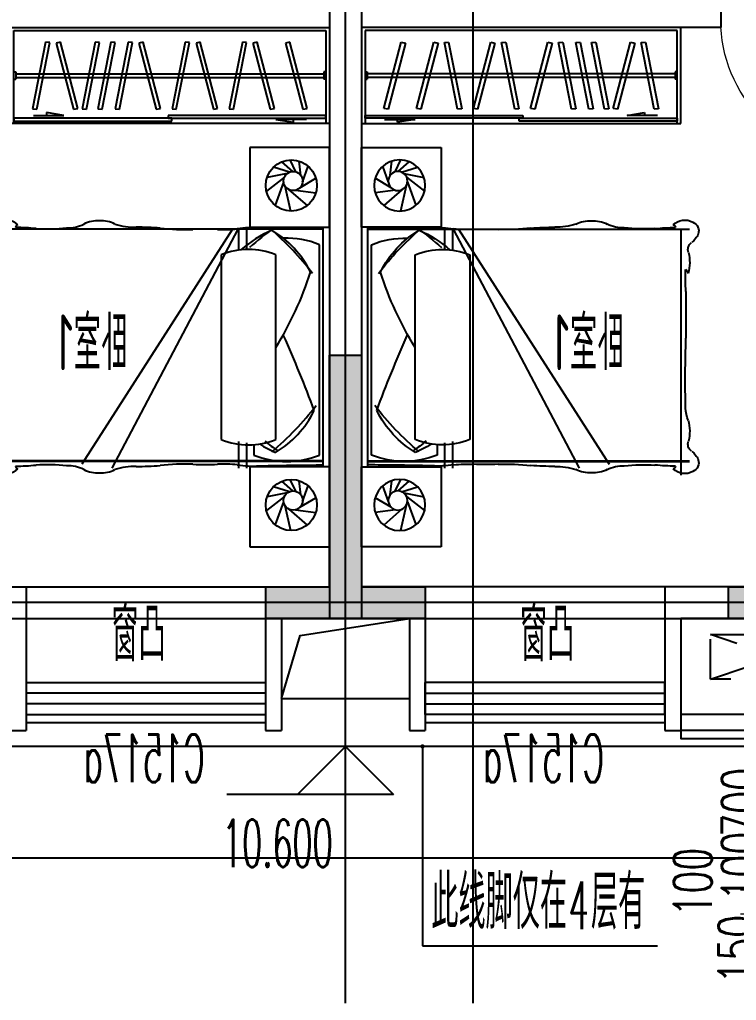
# Model space of a CAD drawing. Extents: x -129588 to 17450, y 1144 to 109436.
# Drawn here: x -18955 to -14465, y 72708 to 78848 of the extents above; entities that cross this region are included whole.
import ezdxf

# ---------------------------------------------------------------- set-up
doc = ezdxf.new("R2010")
doc.units = 0
doc.header["$LTSCALE"] = 1000
doc.header["$MEASUREMENT"] = 0
doc.linetypes.add('DASH', pattern=[0.35, 0.25, -0.1])
doc.layers.add('A-area(算全面积)', color=21, linetype='Continuous', plot=False)
doc.layers.add('A-FUR', color=8, linetype='Continuous', plot=False)
for name, color, linetype in [('A-外装饰线脚', 7, 'Continuous'), ('A-看线', 105, 'Continuous'), ('A-空调室外机', 5, 'DASH'), ('A-线脚看线', 9, 'Continuous'), ('DIM_ELEV', 3, 'Continuous'), ('DIM_LEAD', 3, 'Continuous'), ('DOTE', 16, 'Continuous'), ('PUB_HATCH', 8, 'Continuous'), ('PUB_TEXT', 7, 'Continuous'), ('WALL', 2, 'Continuous'), ('WINDOW', 4, 'Continuous'), ('WINDOW_TEXT', 7, 'Continuous'), ('剪力墙', 6, 'Continuous'), ('栏杆', 142, 'Continuous')]:
    doc.layers.add(name, color=color, linetype=linetype)
doc.layers.add('A-第四道尺寸线(线脚尺寸)', color=105, linetype='Continuous', lineweight=5)
doc.styles.add('_TCH_DIM', font='SIMPLEX.shx', dxfattribs={"width": 0.7, "bigfont": 'GBCBIG.shx'})
doc.styles.add('_TCH_DIM_T3', font='SIMPLEX.shx', dxfattribs={"width": 0.705882, "bigfont": 'GBCBIG.shx'})
doc.styles.add('_TCH_WINDOW', font='SIMPLEX.shx', dxfattribs={"width": 0.7, "height": 3.5, "bigfont": 'GBCBIG.shx'})
doc.styles.get("Standard").update_dxf_attribs({"font": 'gbenor.shx', "width": 0.7, "bigfont": 'gbcbig.shx'})
doc.dimstyles.new('_TCH_ARCH&&80', dxfattribs={"dimtxt": 238, "dimasz": 80, "dimexe": 200, "dimexo": 240, "dimgap": 80, "dimtad": 1, "dimdec": 0, "dimzin": 0, "dimdsep": 46, "dimtxsty": '_TCH_DIM_T3', "dimblk": 'ARCHTICK', "dimcen": 0.09, "dimclrt": 7, "dimazin": 2, "dimtfac": 1, "dimtdec": 0, "dimtix": 1, "dimtmove": 2, "dimatfit": 3, "dimfxl": 0, "dimtolj": 1, "dimtzin": 0, "dimarcsym": 0})

# ---------------------------------------------------------------- blocks, each defined once
blk = doc.blocks.new('zhouxianssceng0329')
at = {"layer": 'DOTE'}
for p, q in [((-16913.7, 132089.9), (-16913.7, 143398.2)), ((-16113.7, 132089.9), (-16113.7, 143398.2)), ((5501.3, 134598.2), (-44988.6, 134598.2)), ((5501.3, 132998.2), (-44988.6, 132998.2))]:
    blk.add_line(p, q, dxfattribs=at)
blk = doc.blocks.new('jgjlq030328')
at = {"layer": 'PUB_HATCH'}
for points in [[(-263735, 8011.9), (-263735, 8211.9), (-263335, 8211.9), (-263335, 9661.9), (-263135, 9661.9), (-263135, 8211.9), (-262735, 8211.9), (-262735, 8011.9)], [(-259935, 8211.9), (-259935, 9661.9), (-259735, 9661.9), (-259735, 8011.9), (-260835, 8011.9), (-260835, 8211.9)]]:
    blk.add_hatch(color=256, dxfattribs=at).paths.add_polyline_path(points)
at = {"layer": '剪力墙'}
blk.add_lwpolyline([(-263735, 8011.9), (-263735, 8211.9), (-263335, 8211.9), (-263335, 9661.9), (-263135, 9661.9), (-263135, 8211.9), (-262735, 8211.9), (-262735, 8011.9), (-263735, 8011.9), (-263135, 8011.9)], dxfattribs=at)
blk.add_lwpolyline([(-259935, 8211.9), (-259935, 9661.9), (-259735, 9661.9), (-259735, 8011.9), (-260835, 8011.9), (-260835, 8211.9)], close=True, dxfattribs=at)
blk = doc.blocks.new('ktswaj')
at = {"linetype": 'DASH'}
blk.add_lwpolyline([(15990.1, 179082.6), (15990.1, 178253.3), (16268.4, 178253.3), (16268.4, 179082.6)], close=True, dxfattribs=at)
for points in [[(15990.1, 179082.6), (16268.4, 178253.3)], [(15990.1, 178253.3), (16268.4, 179082.6)]]:
    blk.add_lwpolyline(points, dxfattribs=at)
blk = doc.blocks.new('u5g')
at = {"color": 8, "linetype": 'DASH', "ltscale": 20}
for p, q in [((10502.8, 151826.4), (10512.8, 151826.4)), ((10512.8, 151826.4), (10512.8, 151776.4)), ((12177.7, 151813.9), (10512.8, 151813.9)), ((12177.7, 151788.9), (10512.8, 151788.9)), ((12187.8, 151826.4), (12177.7, 151826.4)), ((12177.7, 151826.4), (12177.7, 151776.4)), ((10502.8, 151776.4), (10512.8, 151776.4)), ((12187.8, 151776.4), (12177.7, 151776.4))]:
    blk.add_line(p, q, dxfattribs=at)
at = {"color": 8, "ltscale": 20}
for p, q in [((11917.6, 151531.4), (12012.7, 151550.3)), ((12082.8, 151531.4), (11917.6, 151531.4)), ((12012.7, 151550.3), (12012.7, 151531.4)), ((10607.7, 151503.4), (10772.9, 151503.4)), ((10772.9, 151503.4), (10677.8, 151484.5)), ((10677.8, 151484.5), (10677.8, 151503.4))]:
    blk.add_line(p, q, dxfattribs=at)
at = {"linetype": 'DASH', "ltscale": 20}
for points in [[(12207.8, 152126.4), (10482.8, 152126.4), (10482.8, 151476.4), (12207.8, 151476.4)], [(10502.8, 151531.4), (11355.3, 151531.4), (11355.3, 151511.4), (10502.8, 151511.4)], [(11335.3, 151511.4), (12187.8, 151511.4), (12187.8, 151491.4), (11335.3, 151491.4)]]:
    blk.add_lwpolyline(points, close=True, dxfattribs=at)
blk.add_lwpolyline([(12187.8, 151476.4), (12187.8, 152106.4), (10502.8, 152106.4), (10502.8, 151476.4)], dxfattribs=at)
at = {"color": 8, "linetype": 'DASH', "ltscale": 20}
for points in [[(10603.3, 151578.7), (10696.8, 152026.6), (10719.8, 152021.8), (10626.3, 151573.9)], [(10780.1, 151578.7), (10873.6, 152026.6), (10896.6, 152021.8), (10803.1, 151573.9)], [(11001.3, 151572.3), (10930.5, 152024.3), (10953.7, 152028), (11024.5, 151576)], [(11087.5, 151578.7), (11181, 152026.6), (11204, 152021.8), (11110.4, 151573.9)], [(11310.5, 151572.3), (11239.7, 152024.3), (11262.9, 152028), (11333.7, 151576)], [(11396.6, 151578.7), (11490.1, 152026.6), (11513.1, 152021.8), (11419.6, 151573.9)], [(11617.8, 151572.3), (11547, 152024.3), (11570.2, 152028), (11641, 151576)], [(11711, 151572.3), (11640.2, 152024.3), (11663.4, 152028), (11734.2, 151576)], [(11796.6, 151572.3), (11725.8, 152024.3), (11749, 152028), (11819.8, 151576)], [(11842.7, 151578.7), (11936.3, 152026.6), (11959.3, 152021.8), (11865.7, 151573.9)], [(12064, 151572.3), (11993.2, 152024.3), (12016.4, 152028), (12087.2, 151576)]]:
    blk.add_lwpolyline(points, close=True, dxfattribs=at)
blk = doc.blocks.new('床-次')
for p, q in [((0, 1250), (-500, 1250)), ((-500, 1250), (-500, 750)), ((0, 750), (0, 1250)), ((-211.2, 1097.1), (-246.7, 1171.4)), ((-251.5, 1094.8), (-351.2, 1125.9)), ((-230.3, 1099.5), (-298, 1160.7)), ((-179.1, 1074.2), (-189.7, 1163.7)), ((-168.5, 1032.8), (-133.7, 1131.8)), ((-281.6, 1064.1), (-395.4, 976.5)), ((-264.8, 1087), (-391.3, 1061.6)), ((-185.3, 997.5), (-85.7, 1056.5)), ((-287.6, 1032.1), (-341.4, 888.3)), ((-279.8, 1009.2), (-244.4, 851.5)), ((-253.8, 985.3), (-140.1, 886)), ((-212.8, 981.5), (-86.3, 964.7)), ((-40, 738.5), (-2054.4, 738.5)), ((-40, 738.5), (-2054.4, 738.5)), ((-1999.7, 738.5), (-1999.7, -801.2)), ((-608.2, 738.5), (-1552.4, -732.5)), ((-575.1, 738.5), (-1363.6, -758.2)), ((-570.6, 738.5), (-570.6, 606)), ((-519.8, 738.5), (-519.8, 615.5)), ((-500, 750), (0, 750)), ((-40, -750), (-40, 750)), ((-40, 750), (0, 750)), ((0, 750), (0, -750)), ((-63, -675.7), (-63, 640.9)), ((-678.3, 577.3), (-678.3, -578.2)), ((-336.3, -578.2), (-336.3, 577.3)), ((-570.6, -590.9), (-570.6, -758.2)), ((-519.8, -600.4), (-519.8, -758.2)), ((-473.4, -610.8), (-473.4, -675.7)), ((-40, -711.5), (-2054.4, -711.5)), ((-40, -715.5), (-2054.4, -715.5)), ((0, -750), (-500, -750)), ((-500, -750), (-500, -1250)), ((0, -750), (-40, -750)), ((0, -1250), (0, -750)), ((-230.3, -900.5), (-298, -839.3)), ((-211.2, -902.9), (-246.7, -828.6)), ((-179.1, -925.8), (-189.7, -836.3)), ((-264.8, -913), (-391.3, -938.4)), ((-251.5, -905.2), (-351.2, -874.1)), ((-168.5, -967.2), (-133.7, -868.2)), ((-281.6, -935.9), (-395.4, -1023.5)), ((-287.6, -967.9), (-341.4, -1111.7)), ((-185.3, -1002.5), (-85.7, -943.5)), ((-279.8, -990.8), (-244.4, -1148.5)), ((-253.8, -1014.7), (-140.1, -1114)), ((-212.8, -1018.5), (-86.3, -1035.3)), ((-500, -1250), (0, -1250))]:
    blk.add_line(p, q)
for centre, radius in [((-239.3, 1011.5), 160), ((-228.1, 1039.5), 60), ((-239.3, -988.5), 160), ((-228.1, -960.5), 60)]:
    blk.add_circle(centre, radius)
for centre, radius, start, end in [((-2050.6, 726), 61.8, 114.65516, 197.05817), ((-2025.4, 689.2), 106, 45.78413, 118.72126), ((-1950.6, 749.2), 16, 93.39574, 183.44183), ((-1965.7, -466.9), 1215.2, 83.96781, 90.04075), ((-1770.2, 1899.8), 1160.2, 266.64954, 276.11997), ((-1636.1, 955.2), 209.3, 267.15615, 297.45765), ((-1447.1, 581), 209.9, 87.96316, 116.12762), ((-1430.8, 599), 192, 63.04698, 92.64916), ((-1225.8, 1105.3), 355.3, 250.60635, 272.32801), ((-1221.3, -1525.3), 2275.6, 85.96877, 89.74947), ((-909.2, 2045.3), 1309.4, 263.33019, 272.35813), ((-778.2, -773.7), 1512.6, 87.0776, 92.9224), ((-655.9, 1541.2), 805.5, 266.782, 275.59148), ((-480.7, 163.8), 583.8, 86.03666, 99.53314), ((532.5, -530), 1548.8, 124.57489, 131.88808), ((-774.9, -20652.4), 21401.2, 88.49238, 89.10433), ((-1546.8, -636.7), 1810.6, 37.31306, 49.42063), ((-160, -2198.1), 2939.9, 87.66163, 91.01156), ((-1983, 763.6), 138.4, 203.70607, 231.95597), ((-58.4, 47), 749.3, 113.83469, 131.46224), ((-689.8, 185.7), 637.9, 26.40883, 59.00025), ((-268.2, 142.5), 539, 67.62117, 92.10241), ((-2098.3, 610.2), 53.6, 340.23108, 55.86441), ((-1819.9, 531), 236, 164.99871, 197.18078), ((-507.3, 161.9), 449.1, 67.62117, 112.37883), ((-2002.9, 452.2), 43.4, 129.07345, 167.94605), ((-2962.5, 430.3), 933.9, 354.95264, 3.41649), ((-2185.6, 1136.9), 2172.2, 328.3558, 342.10444), ((5743.4, 272.5), 7776, 179.44258, 181.07566), ((-1219.9, 79.3), 812.7, 176.67233, 181.72422), ((-7673.2, -3224.4), 8087.9, 20.45865, 24.04845), ((-9950.5, -199.5), 7922.3, 358.6733, 1.8401), ((-1523.8, 732.7), 1810.6, 309.96455, 322.68694), ((-2329.2, -362.3), 299.6, 341.30518, 356.04213), ((-666.8, -113.7), 637.9, 300.99975, 333.59117), ((-1819.9, -528), 236, 162.81922, 195.00129), ((-2098.3, -607.2), 53.6, 304.13559, 19.76892), ((-507.3, -162.9), 449.1, 247.62117, 292.37883), ((-35.4, 25), 749.3, 237.46377, 246.16531), ((555.5, 626), 1548.8, 231.63721, 235.42511), ((-1983, -760.6), 138.4, 128.04403, 156.29393), ((-2050.6, -723), 61.8, 162.94183, 245.34484), ((-1770.2, -1896.8), 1160.2, 83.88003, 93.35046), ((-909.2, -2042.3), 1309.4, 87.64187, 96.66981), ((-778.2, 776.7), 1512.6, 267.0776, 272.9224), ((-655.9, -1538.2), 805.5, 84.40852, 93.218), ((-480.7, -160.8), 583.8, 260.46686, 273.96334), ((-268.2, -177.3), 539, 247.62117, 292.37883), ((-160, 2201.1), 2939.9, 268.98844, 272.33837), ((-2025.4, -686.2), 106, 241.27874, 314.21587), ((-1950.6, -746.2), 16, 176.55817, 266.60426), ((-1965.7, 469.9), 1215.2, 269.95925, 276.03219), ((-1636.1, -952.2), 209.3, 62.54235, 92.84385), ((-1447.1, -578), 209.9, 243.87238, 272.03684), ((-1430.8, -596), 192, 267.35084, 296.95302), ((-1225.8, -1102.3), 355.3, 87.67199, 109.39365), ((-1221.3, 1528.3), 2275.6, 270.25053, 274.03123), ((-774.9, 20655.4), 21401.2, 270.89567, 271.50762)]:
    blk.add_arc(centre, radius, start, end)
at = {"text_generation_flag": 4, "width": 0.8, "flags": 9}
for tag, p in [('XSIZE', (-239.3, 1011.5)), ('YSIZE', (-239.3, 1011.5)), ('XSIZE', (-239.3, -988.5)), ('YSIZE', (-239.3, -988.5))]:
    blk.add_attdef(tag, p, '', height=0.5, rotation=180, dxfattribs=at)
blk = doc.blocks.new('$TCHSYS$WIN2D')
for p, q in [((-0.5, 0.5), (0.5, 0.5)), ((-0.5, 0.5), (-0.5, -0.5)), ((0.5, 0.5), (0.5, -0.5)), ((0.5, 0.1667), (-0.5, 0.1667)), ((0.5, -0.1667), (-0.5, -0.1667)), ((-0.5, -0.5), (0.5, -0.5))]:
    blk.add_line(p, q)
blk = doc.blocks.new('$DorLib2D$00000001')
for p, q in [((0.45, 0.975), (0.5, 0.975)), ((0.45, 0), (0.45, 0.975)), ((0.5, 0), (0.5, 0.975)), ((0.5, 0), (0.45, 0))]:
    blk.add_line(p, q)
at = {"lineweight": 13}
blk.add_arc((0.475, 0), 0.975, 91.46928, 180, dxfattribs=at)
blk = doc.blocks.new('a3huxing0323')
at = {"layer": 'A-看线'}
blk.add_lwpolyline([(9907.6, 160734.8), (11407.6, 160734.8)], dxfattribs=at)
at = {"layer": 'WALL'}
for p, q in [((9557.6, 164334.8), (9557.6, 164234.8)), ((12007.6, 164334.8), (12007.6, 160534.8)), ((9557.6, 164234.8), (9607.6, 164234.8)), ((9607.6, 164234.8), (11807.6, 164234.8)), ((11807.6, 164234.8), (11807.6, 160734.8)), ((8607.6, 160734.8), (9907.6, 160734.8)), ((9907.6, 160734.8), (9907.6, 160134.8)), ((11407.6, 160734.8), (11807.6, 160734.8)), ((11407.6, 160734.8), (11407.6, 160134.8)), ((8607.6, 160534.8), (9807.6, 160534.8)), ((9807.6, 160534.8), (9807.6, 160034.8)), ((11507.6, 160534.8), (12007.6, 160534.8)), ((11507.6, 160534.8), (11507.6, 160034.8)), ((9907.6, 159934.8), (9907.6, 160134.8)), ((11407.6, 159934.8), (11407.6, 160134.8)), ((9807.6, 160034.8), (9807.6, 159834.8)), ((11507.6, 160034.8), (11507.6, 159834.8)), ((9907.6, 159934.8), (9907.6, 159834.8)), ((11407.6, 159934.8), (11407.6, 159834.8)), ((9907.6, 159834.8), (9807.6, 159834.8)), ((11507.6, 159834.8), (11407.6, 159834.8))]:
    blk.add_line(p, q, dxfattribs=at)
at = {"layer": '栏杆'}
for points in [[(8607.6, 159934.8), (9807.6, 159934.8)], [(8607.6, 159834.8), (9807.6, 159834.8)]]:
    blk.add_lwpolyline(points, dxfattribs=at)
at = {"layer": 'A-FUR', "extrusion": (0, 0, -1), "xscale": 1.159400000004098, "yscale": 0.9230999999854248, "zscale": -1}
blk.add_blockref('u5g', (-23961.3, 23806.9), dxfattribs=at)
at = {"layer": 'A-FUR', "extrusion": (-1.25171e-07, -4.56361e-07, 1)}
blk.add_blockref('床-次', (11807.6, 162234.8), dxfattribs=at)
at = {"layer": 'A-空调室外机', "rotation": 90}
blk.add_blockref('ktswaj', (187875.6, 144166.4), dxfattribs=at)
at = {"layer": 'WINDOW'}
ref = blk.add_blockref('$DorLib2D$00000001', (9107.6, 164284.8), dxfattribs=dict(at, xscale=-900, yscale=-900, zscale=-900))
ref.add_attrib('A', 'M0923', (8764.6, 164461), dxfattribs={"layer": 'WINDOW_TEXT', "height": 297.5, "style": '_TCH_WINDOW', "width": 0.494118})
ref = blk.add_blockref('$TCHSYS$WIN2D', (10657.6, 160034.8), dxfattribs=dict(at, xscale=1500, yscale=200, zscale=1500))
ref.add_attrib('A', 'C1517a', (10290.1, 159511), dxfattribs={"layer": 'WINDOW_TEXT', "height": 297.5, "style": '_TCH_WINDOW', "width": 0.494118})
at = {"layer": 'PUB_TEXT', "width": 0.7}
for s, height, p in [('卧室', 337.59, (10161.2, 162089.4)), ('1', 350, (10505.2, 162089.4)), ('凸窗', 337.59, (10474, 160267.3))]:
    blk.add_text(s, height=height, dxfattribs=at).set_placement(p)
blk = doc.blocks.new('a3+huxing0323')
at = {"layer": 'A-看线'}
blk.add_lwpolyline([(-26914.3, 141085.5), (-28414.3, 141085.5)], dxfattribs=at)
at = {"layer": 'WALL'}
for p, q in [((-29014.3, 144685.5), (-29014.3, 140885.5)), ((-28814.3, 144585.5), (-28814.3, 141085.5)), ((-26614.3, 144585.5), (-28814.3, 144585.5)), ((-28414.3, 141085.5), (-28814.3, 141085.5)), ((-28414.3, 141085.5), (-28414.3, 140485.5)), ((-26914.3, 141085.5), (-26914.3, 140485.5)), ((-25614.3, 141085.5), (-26914.3, 141085.5)), ((-28514.3, 140885.5), (-29014.3, 140885.5)), ((-28514.3, 140885.5), (-28514.3, 140385.5)), ((-28414.3, 140485.5), (-28414.3, 140285.5)), ((-26914.3, 140485.5), (-26914.3, 140285.5)), ((-28514.3, 140385.5), (-28514.3, 140185.5)), ((-28414.3, 140285.5), (-28414.3, 140185.5)), ((-26914.3, 140285.5), (-26914.3, 140185.5)), ((-28414.3, 140185.5), (-28514.3, 140185.5)), ((-26814.3, 140185.5), (-26914.3, 140185.5))]:
    blk.add_line(p, q, dxfattribs=at)
at = {"layer": 'A-FUR', "xscale": 1.159400000004098, "yscale": 0.9230999999854248}
blk.add_blockref('u5g', (-40968.1, 4157.6), dxfattribs=at)
at = {"layer": 'A-FUR', "extrusion": (-1.25171e-07, 4.56361e-07, -1), "zscale": -1.000000000000008}
blk.add_blockref('床-次', (28814.3, 142585.5), dxfattribs=at)
at = {"layer": 'WINDOW'}
ref = blk.add_blockref('$TCHSYS$WIN2D', (-27664.3, 140385.5), dxfattribs=dict(at, xscale=1500, yscale=-200, zscale=1500, rotation=180))
ref.add_attrib('A', 'C1517a', (-28031.8, 139861.7), dxfattribs={"layer": 'WINDOW_TEXT', "height": 297.5, "style": '_TCH_WINDOW', "width": 0.494118})
at = {"layer": 'PUB_TEXT', "width": 0.7}
for s, height, p in [('卧室', 337.59, (-27552.7, 142440.1)), ('1', 350, (-27208.7, 142440.1)), ('凸窗', 337.59, (-27788.3, 140618.1))]:
    blk.add_text(s, height=height, dxfattribs=at).set_placement(p)
blk = doc.blocks.new('ssxianjiao0329')
at = {"layer": 'A-线脚看线'}
for points in [[(-18913.7, 133848.2), (-17413.7, 133848.2)], [(-16413.7, 133848.2), (-14913.7, 133848.2)], [(-14813.7, 133798.2), (-14813.7, 133748.2), (-13663.7, 133748.2)]]:
    blk.add_lwpolyline(points, dxfattribs=at)
blk = doc.blocks.new('_ArchTick')
at = {"color": 0, "linetype": 'ByBlock', "const_width": 0.4}
blk.add_lwpolyline([(-0.5, -0.5), (0.5, 0.5)], dxfattribs=at)
blk = doc.blocks.new('*D1523')
at = {"layer": 'A-第四道尺寸线(线脚尺寸)', "color": 0, "lineweight": -2, "transparency": 16777216}
for p, q in [((-13973.1, 74298.2), (-14438.6, 74298.2)), ((-14238.6, 73598.2), (-14238.6, 74298.2)), ((-13973.1, 73598.2), (-14438.6, 73598.2))]:
    blk.add_line(p, q, dxfattribs=at)
at = {"layer": 'Defpoints', "color": 0, "transparency": 16777216}
for p in [(-14238.6, 74298.2), (-13733.1, 74298.2), (-13733.1, 73598.2)]:
    blk.add_point(p, dxfattribs=at)
at = {"layer": 'A-第四道尺寸线(线脚尺寸)', "color": 0, "lineweight": -2, "transparency": 16777216, "xscale": 80, "yscale": 80, "zscale": 80}
for p, rotation in [((-14238.6, 74298.2), 90), ((-14238.6, 73598.2), 270)]:
    blk.add_blockref('_ArchTick', p, dxfattribs=dict(at, rotation=rotation))
at = {"layer": 'A-第四道尺寸线(线脚尺寸)', "color": 7, "transparency": 16777216, "insert": (-14437.6, 73948.2), "char_height": 238, "attachment_point": 5, "rotation": 90, "style": '_TCH_DIM_T3'}
blk.add_mtext('\\A1;700', dxfattribs=at)
blk = doc.blocks.new('*D1524')
at = {"layer": 'A-第四道尺寸线(线脚尺寸)', "color": 0, "lineweight": -2, "transparency": 16777216}
for p, q in [((-14238.6, 73598.2), (-14238.6, 73678.2)), ((-13973.1, 73598.2), (-14438.6, 73598.2)), ((-14238.6, 73498.2), (-14238.6, 73598.2)), ((-13973.1, 73498.2), (-14438.6, 73498.2)), ((-14238.6, 73498.2), (-14238.6, 73418.2))]:
    blk.add_line(p, q, dxfattribs=at)
at = {"layer": 'Defpoints', "color": 0, "transparency": 16777216}
for p in [(-14238.6, 73598.2), (-13733.1, 73598.2), (-13733.1, 73498.2)]:
    blk.add_point(p, dxfattribs=at)
at = {"layer": 'A-第四道尺寸线(线脚尺寸)', "color": 0, "lineweight": -2, "transparency": 16777216, "xscale": 80, "yscale": 80, "zscale": 80}
for p, rotation in [((-14238.6, 73598.2), 270), ((-14238.6, 73498.2), 90)]:
    blk.add_blockref('_ArchTick', p, dxfattribs=dict(at, rotation=rotation))
at = {"layer": 'A-第四道尺寸线(线脚尺寸)', "color": 7, "transparency": 16777216, "insert": (-14437.6, 73548.2), "char_height": 238, "attachment_point": 5, "rotation": 90, "style": '_TCH_DIM_T3'}
blk.add_mtext('\\A1;100', dxfattribs=at)
blk = doc.blocks.new('*D1525')
at = {"layer": 'A-第四道尺寸线(线脚尺寸)', "color": 0, "lineweight": -2, "transparency": 16777216}
for p, q in [((-14238.6, 73498.2), (-14238.6, 73578.2)), ((-13973.1, 73498.2), (-14438.6, 73498.2)), ((-14238.6, 73398.2), (-14238.6, 73498.2)), ((-13973.1, 73398.2), (-14438.6, 73398.2)), ((-14238.6, 73398.2), (-14238.6, 73318.2))]:
    blk.add_line(p, q, dxfattribs=at)
at = {"layer": 'Defpoints', "color": 0, "transparency": 16777216}
for p in [(-14238.6, 73498.2), (-13733.1, 73498.2), (-13733.1, 73398.2)]:
    blk.add_point(p, dxfattribs=at)
at = {"layer": 'A-第四道尺寸线(线脚尺寸)', "color": 0, "lineweight": -2, "transparency": 16777216, "xscale": 80, "yscale": 80, "zscale": 80}
for p, rotation in [((-14238.6, 73498.2), 270), ((-14238.6, 73398.2), 90)]:
    blk.add_blockref('_ArchTick', p, dxfattribs=dict(at, rotation=rotation))
at = {"layer": 'A-第四道尺寸线(线脚尺寸)', "color": 7, "transparency": 16777216, "insert": (-14738.6, 73448.2), "char_height": 238, "attachment_point": 5, "rotation": 90, "style": '_TCH_DIM_T3'}
blk.add_mtext('\\A1;100', dxfattribs=at)
blk = doc.blocks.new('*D1526')
at = {"layer": 'A-第四道尺寸线(线脚尺寸)', "color": 0, "lineweight": -2, "transparency": 16777216}
for p, q in [((-14238.6, 73398.2), (-14238.6, 73478.2)), ((-13973.1, 73398.2), (-14438.6, 73398.2)), ((-14238.6, 73248.2), (-14238.6, 73398.2)), ((-13973.1, 73248.2), (-14438.6, 73248.2)), ((-14238.6, 73248.2), (-14238.6, 73168.2))]:
    blk.add_line(p, q, dxfattribs=at)
at = {"layer": 'Defpoints', "color": 0, "transparency": 16777216}
for p in [(-14238.6, 73398.2), (-13733.1, 73398.2), (-13733.1, 73248.2)]:
    blk.add_point(p, dxfattribs=at)
at = {"layer": 'A-第四道尺寸线(线脚尺寸)', "color": 0, "lineweight": -2, "transparency": 16777216, "xscale": 80, "yscale": 80, "zscale": 80}
for p, rotation in [((-14238.6, 73398.2), 270), ((-14238.6, 73248.2), 90)]:
    blk.add_blockref('_ArchTick', p, dxfattribs=dict(at, rotation=rotation))
at = {"layer": 'A-第四道尺寸线(线脚尺寸)', "color": 7, "transparency": 16777216, "insert": (-14458.6, 73028.2), "char_height": 238, "attachment_point": 5, "rotation": 90, "style": '_TCH_DIM_T3'}
blk.add_mtext('\\A1;150', dxfattribs=at)
blk = doc.blocks.new('34cengxianjiao0427')
at = {"layer": 'A-第四道尺寸线(线脚尺寸)'}
for p1, p2, picture, middle in [((-13733.1, 73598.2), (-13733.1, 74298.2), '*D1523', (-14437.6, 73948.2)), ((-13733.1, 73498.2), (-13733.1, 73598.2), '*D1524', (-14437.6, 73548.2))]:
    dim = blk.add_aligned_dim(p1=p1, p2=p2, distance=505.5, dimstyle='_TCH_ARCH&&80', dxfattribs=at)
    dim.commit()
    dim.dimension.update_dxf_attribs({"geometry": picture, "text_midpoint": middle})
for base, p1, p2, picture, middle in [((-14238.6, 73498.2), (-13733.1, 73398.2), (-13733.1, 73498.2), '*D1525', (-14738.6, 73448.2)), ((-14238.6, 73398.2), (-13733.1, 73248.2), (-13733.1, 73398.2), '*D1526', (-14458.6, 73028.2))]:
    dim = blk.add_linear_dim(base=base, p1=p1, p2=p2, angle=90, dimstyle='_TCH_ARCH&&80', dxfattribs=at)
    dim.commit()
    dim.dimension.update_dxf_attribs({"geometry": picture, "text_midpoint": middle, "dimtype": 161})

msp = doc.modelspace()

# ---------------------------------------------------------------- linework, layer by layer
at = {"layer": 'DIM_LEAD'}
msp.add_line((-16431.1, 73049.8), (-14958.5, 73049.8), dxfattribs=at)

# ---------------------------------------------------------------- block references
msp.add_blockref('zhouxianssceng0329', (0, -59400))
at = {"layer": '剪力墙'}
msp.add_blockref('jgjlq030328', (246321.3, 67086.3), dxfattribs=at)

# ---------------------------------------------------------------- next in the draw order: block references
at = {"xscale": -1}
msp.add_blockref('a3huxing0323', (-5006.1, -85436.6), dxfattribs=at)

# ---------------------------------------------------------------- next in the draw order: linework, layer by layer
at = {"layer": 'DIM_LEAD'}
msp.add_line((-16431.1, 74298.2), (-16431.1, 73049.8), dxfattribs=at)
at = {"layer": 'DIM_LEAD', "const_width": 13.3}
msp.add_lwpolyline([(-16431.1, 74304.9, 1), (-16431.1, 74291.6, 1)], format="xyb", close=True, dxfattribs=at)

# ---------------------------------------------------------------- next in the draw order: block references
at = {"xscale": -1}
msp.add_blockref('a3+huxing0323', (-45828.1, -65787.3), dxfattribs=at)

# ---------------------------------------------------------------- next in the draw order: texts
at = {"layer": 'PUB_TEXT', "style": '_TCH_DIM'}
for s, height, width, p in [('此线脚仅在', 337.59, 0.7, (-16376.4, 73154.8)), ('层有', 337.59, 0.7, (-15376.3, 73154.8)), ('4', 297.5, 0.494118, (-15516.3, 73154.8))]:
    msp.add_text(s, height=height, dxfattribs=dict(at, width=width)).set_placement(p)

# ---------------------------------------------------------------- next in the draw order: linework, layer by layer
at = {"layer": 'A-area(算全面积)'}
msp.add_lwpolyline([(-33813.7, 75098.2), (-27213.7, 75098.2), (-23713.7, 75098.2), (-20213.7, 75098.2), (-13613.7, 75098.2)], dxfattribs=at)
at = {"layer": 'A-外装饰线脚'}
for points in [[(-17313.7, 74598.2), (-16513.7, 74598.2)], [(-13613.7, 74298.2), (-20213.7, 74298.2)]]:
    msp.add_lwpolyline(points, dxfattribs=at)
at = {"layer": 'A-看线'}
msp.add_lwpolyline([(-17313.7, 74598.2), (-17198.1, 74993.1), (-16513.7, 75098.2)], dxfattribs=at)
at = {"layer": 'DIM_ELEV'}
for p, q in [((-16913.7, 74298.2), (-17213.7, 73998.2)), ((-16913.7, 74298.2), (-16613.7, 73998.2)), ((-16613.7, 73998.2), (-17656.5, 73998.2))]:
    msp.add_line(p, q, dxfattribs=at)

# ---------------------------------------------------------------- next in the draw order: block references
msp.add_blockref('ssxianjiao0329', (0, -59400))
at = {"layer": 'A-第四道尺寸线(线脚尺寸)'}
msp.add_blockref('34cengxianjiao0427', (0, 0), dxfattribs=at)

# ---------------------------------------------------------------- next in the draw order: texts
at = {"layer": 'PUB_TEXT', "style": '_TCH_DIM', "width": 0.494118}
msp.add_text('10.600', height=297.5, dxfattribs=at).set_placement((-17686.5, 73543.2))

doc.saveas('drawing.dxf')
